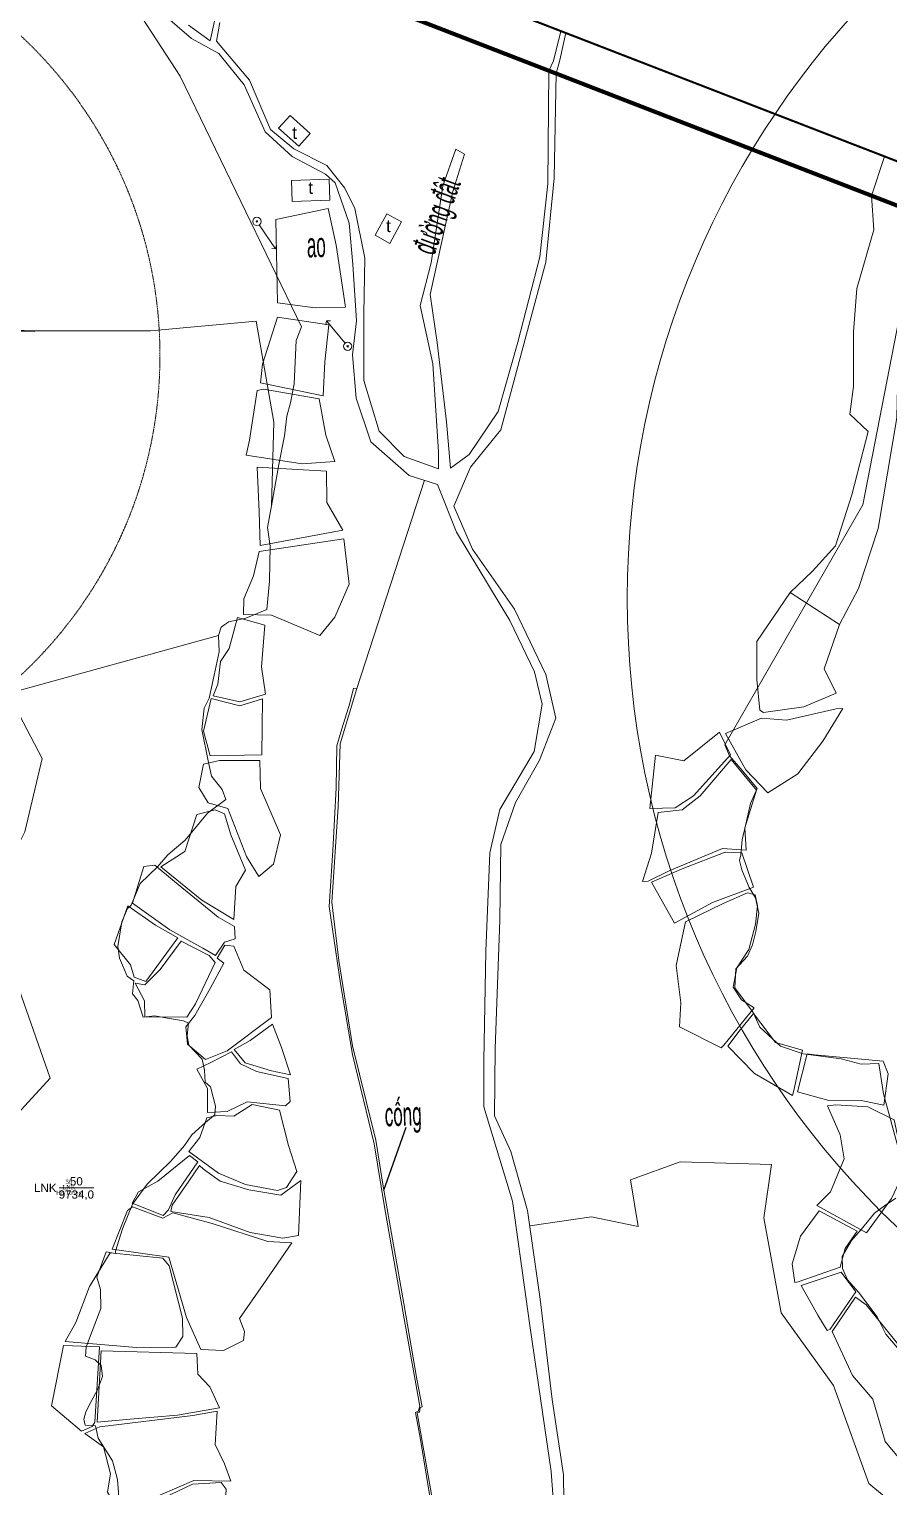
# Model space of a CAD drawing. Header units: metres. Extents: x 0 to 551036, y 0 to 1845929.
# Drawn here: x 547407.2 to 547615.4, y 1842441.3 to 1842794.2 of the extents above; entities that cross this region are included whole.
import ezdxf
from ezdxf.enums import TextEntityAlignment as Align

# ---------------------------------------------------------------- set-up
doc = ezdxf.new("R2010")
doc.units = ezdxf.units.M
doc.header["$MEASUREMENT"] = 0
doc.linetypes.add('Anordnung Grundriss$0$GESTRICHELT', pattern=[0.75, 0.5, -0.25])
doc.linetypes.add('BD HH1 KEM TMB$0$DASHDOT2', pattern=[0.5, 0.25, -0.125, 0, -0.125])
for name, color, linetype, lineweight in [('BD HH1 KEM TMB$0$ao_ho_song_suoi', 7, 'Continuous', 0), ('BD HH1 KEM TMB$0$caucong', 7, 'Continuous', 0), ('BD HH1 KEM TMB$0$chamnha', 7, 'Continuous', 0), ('BD HH1 KEM TMB$0$duongdapcao', 7, 'Continuous', 0), ('BD HH1 KEM TMB$0$duongdat', 7, 'Continuous', 0), ('BD HH1 KEM TMB$0$duongdaydien', 7, 'Continuous', 0), ('BD HH1 KEM TMB$0$ghichuthuyetminh', 7, 'Continuous', 0), ('BD HH1 KEM TMB$0$nha', 7, 'Continuous', 0), ('BD HH1 KEM TMB$0$Ranh', 7, 'Continuous', 0), ('BD HH1 KEM TMB$0$ranhgioithucvat', 7, 'Continuous', 0), ('Level 10', 7, 'Continuous', 0), ('Level 13', 7, 'Continuous', 0), ('Level 15', 7, 'Continuous', 0), ('Level 2', 7, 'Continuous', 0), ('Level 4', 7, 'Continuous', 0), ('Q-CORRIDO', 7, 'Continuous', 0), ('Ranh', 7, 'Continuous', 0), ('Đường', 7, 'Continuous', 0)]:
    doc.layers.add(name, color=color, linetype=linetype, lineweight=lineweight)
doc.styles.add('BD HH1 KEM TMB$0$chamnha', font='', dxfattribs={"height": 4})
doc.styles.add('BD HH1 KEM TMB$0$ghichuduongdien', font='', dxfattribs={"height": 6})
doc.styles.add('BD HH1 KEM TMB$0$Standard', font='txt.shx')
doc.styles.get("Standard").update_dxf_attribs({"font": '', "height": 4})
doc.styles.add('Style-Arial', font='arial.ttf')
doc.styles.add('Style-Times New Roman', font='times.ttf')
doc.styles.get('BD HH1 KEM TMB$0$chamnha').set_extended_font_data('.VnArial')
doc.styles.get('BD HH1 KEM TMB$0$ghichuduongdien').set_extended_font_data('.VnArial Narrow')
doc.styles.get('Standard').set_extended_font_data('.VnArial')
doc.linetypes.add('FENCELINE1', pattern='A,6.35,-2.54,[133,ltypeshp.shx,S=2.54,R=0,X=-2.54,Y=0],-2.54,25.4', length=36.83)
doc.dimstyles.get("Standard").update_dxf_attribs({"dimtxt": 0.18, "dimasz": 0.18, "dimexe": 0.18, "dimexo": 0.0625, "dimgap": 0.09, "dimtad": 0, "dimtih": 1, "dimtoh": 1, "dimdec": 4, "dimzin": 0, "dimdsep": 46, "dimtxsty": 'Standard', "dimcen": 0.09, "dimadec": 0, "dimazin": 0, "dimtfac": 1, "dimtdec": 4, "dimtofl": 0, "dimtmove": 0, "dimatfit": 3, "dimfxl": 1, "dimtolj": 1, "dimtzin": 0, "dimarcsym": 0})

# ---------------------------------------------------------------- blocks, each defined once
blk = doc.blocks.new('BD HH1 KEM TMB$0$hathed')
blk.add_hatch(color=256).paths.add_polyline_path([(-1.8, 0, 1), (1.8, 0, 1)])
for p, q in [((10, 0), (80, 0)), ((80, 0), (73.9, 7.3)), ((80, 0), (73.9, -7.3))]:
    blk.add_line(p, q)
for radius in [10, 1.81]:
    blk.add_circle((0, 0), radius)
blk = doc.blocks.new('TB')
at = {"layer": 'Level 2', "color": 4, "lineweight": 13}
for p, q in [((-24.6, 1.1), (24.6, -1.1)), ((-1.2, -25.7), (1.2, 25.7))]:
    blk.add_line(p, q, dxfattribs=at)
at = {"layer": 'Level 2', "color": 1, "lineweight": 13}
blk.add_circle((0, 0), 13.5, dxfattribs=at)
at = {"layer": 'Level 4', "color": 1, "lineweight": 13, "flags": 128}
for points in [[(-104.2, 82.6), (155.3, 740.6), (-38, 82.1)], [(-13.8, 71.5), (82.1, -2.6)], [(-131.5, 19.3), (-432.9, -620.6), (-85.8, -28.6)], [(-61.6, -38.9), (58.1, -58)]]:
    blk.add_lwpolyline(points, dxfattribs=at)
at = {"layer": 'Level 4', "color": 2, "linetype": 'Anordnung Grundriss$0$GESTRICHELT', "lineweight": 13, "ltscale": 0.2}
blk.add_circle((0, 0), 1057.3, dxfattribs=at)
at = {"layer": 'Level 4', "color": 1, "lineweight": 13}
for radius in [125, 105]:
    blk.add_circle((0, 0), radius, dxfattribs=at)
for centre, radius, start, end in [((-131.6, 56.9), 15.7, 109.7536, 203.5071), ((-72.2, -68.1), 154, 77.1765, 114.8722), ((-43.3, 37), 45.4, 49.5307, 83.3267), ((0.1, 99.2), 154, 198.3885, 236.0841), ((-56.6, 6.1), 45.4, 229.934, 263.7299), ((56.6, -24.5), 33.6, 272.6116, 40.6491)]:
    blk.add_arc(centre, radius, start, end, dxfattribs=at)
blk = doc.blocks.new('N_THUA_20')
at = {"layer": 'Level 13', "color": 2, "linetype": 'Continuous', "lineweight": 0}
blk.add_line((-2.39, 0), (6.01, 0), dxfattribs=at)
at = {"layer": 'Level 13', "color": 5, "linetype": 'Continuous', "lineweight": 0, "style": 'Style-Arial'}
blk.add_text('50', height=2, dxfattribs=at).set_placement((1.81, 1.6), align=Align.MIDDLE_CENTER)
at = {"layer": 'Level 2', "color": 3, "linetype": 'Continuous', "lineweight": 0, "style": 'Style-Arial'}
blk.add_text('LNK', height=2, dxfattribs=at).set_placement((-2.99, 0), align=Align.MIDDLE_RIGHT)
at = {"layer": 'Level 4', "color": 1, "linetype": 'Continuous', "lineweight": 0, "style": 'Style-Arial'}
blk.add_text('9734,0', height=2, dxfattribs=at).set_placement((1.81, -1.6), align=Align.MIDDLE_CENTER)

msp = doc.modelspace()

# ---------------------------------------------------------------- linework, layer by layer
at = {"layer": 'BD HH1 KEM TMB$0$ao_ho_song_suoi', "flags": 128}
msp.add_lwpolyline([(547466.93865, 1842748.086), (547467.31012, 1842727.96499), (547476.5008, 1842726.72288), (547483.77426, 1842726.9057), (547481.53351, 1842741.87548), (547479.61629, 1842750.75303), (547466.93865, 1842748.086)], close=True, dxfattribs=at)
at = {"layer": 'BD HH1 KEM TMB$0$caucong', "flags": 128}
msp.add_lwpolyline([(547505.18724, 1842436.21036), (547501.16108, 1842459.19735), (547501.70029, 1842459.40168), (547501.92796, 1842460.52549), (547502.39529, 1842460.63841), (547501.11315, 1842467.32749), (547497.91378, 1842485.67406), (547492.929, 1842514.08114), (547491.15557, 1842525.2063), (547488.90283, 1842534.34195), (547485.53571, 1842548.08037), (547482.18057, 1842568.67994), (547480.47904, 1842582.81089), (547482.07273, 1842605.88391), (547482.48014, 1842621.18169), (547486.51829, 1842634.59749), (547485.73942, 1842634.66739), (547484.84072, 1842631.01098), (547482.88755, 1842624.83272), (547481.71325, 1842620.69237), (547481.58144, 1842610.51357), (547480.70671, 1842595.36636), (547479.87991, 1842581.76774), (547482.56402, 1842563.1792), (547485.4758, 1842545.99407), (547490.77213, 1842524.35135), (547493.25253, 1842509.07508), (547498.24929, 1842480.60348), (547501.80814, 1842460.84274), (547501.43668, 1842459.53611), (547501.05323, 1842459.43932), (547500.7297, 1842459.28876), (547501.9759, 1842452.71798), (547504.86371, 1842434.98439)], dxfattribs=at)
at = {"layer": 'BD HH1 KEM TMB$0$duongdapcao', "flags": 128}
for points in [[(547614.33939, 1842763.38672), (547611.25014, 1842753.85952)], [(547611.25014, 1842753.85952), (547611.80878, 1842745.58028), (547607.67477, 1842731.35792), (547606.88392, 1842720.87263), (547606.84797, 1842707.68804), (547605.98522, 1842700.99896), (547610.4188, 1842696.75108), (547606.46452, 1842681.41029), (547602.51025, 1842669.08603), (547596.89039, 1842662.96155), (547591.51019, 1842657.79418)], [(547603.49283, 1842650.05657), (547608.0702, 1842658.74055), (547612.86325, 1842673.31779), (547617.33152, 1842700.07995), (547617.63234, 1842711.31757), (547618.66285, 1842723.18477), (547619.22604, 1842738.61697), (547621.68248, 1842744.72533), (547628.32726, 1842747.25017)]]:
    msp.add_lwpolyline(points, dxfattribs=at)
for points in [[(547463.18809, 1842708.53762), (547478.39406, 1842705.4243), (547478.81345, 1842713.61896), (547479.77206, 1842722.59329), (547467.35805, 1842724.47527), (547463.69136, 1842713.11889), (547463.18809, 1842708.53762)], [(547459.71312, 1842691.07289), (547473.27747, 1842688.97045), (547481.24593, 1842689.51891), (547479.04112, 1842695.88537), (547477.44743, 1842704.7199), (547463.96696, 1842707.01053), (547462.37327, 1842706.68791), (547460.53992, 1842694.69166), (547459.71312, 1842691.07289)], [(547463.10421, 1842669.21508), (547483.1272, 1842672.92526), (547479.28077, 1842679.56595), (547479.18491, 1842687.16913), (547462.37327, 1842688.17464), (547462.91249, 1842677.32371), (547463.10421, 1842669.21508)], [(547459.11399, 1842652.48163), (547465.84823, 1842652.3472), (547477.57924, 1842647.4003), (547481.24593, 1842651.84176), (547484.68494, 1842659.81058), (547483.4028, 1842670.80132), (547462.87654, 1842667.73101), (547461.49853, 1842661.82699), (547459.16192, 1842656.28322), (547459.11399, 1842652.48163)], [(547585.08749, 1842628.77949), (547594.8174, 1842630.13451), (547602.64206, 1842633.43066), (547599.76623, 1842639.35082), (547603.49283, 1842650.05657), (547591.51019, 1842657.79418), (547583.43389, 1842645.95386), (547583.43389, 1842636.75907), (547584.15285, 1842629.3172), (547585.08749, 1842628.77949)], [(547451.7207, 1842632.75315), (547458.21529, 1842631.37124), (547464.45825, 1842633.22633), (547463.48765, 1842639.79712), (547464.30247, 1842649.91139), (547457.65211, 1842651.74497), (547455.59109, 1842644.21707), (547453.54206, 1842641.13601), (547452.895, 1842635.57611), (547451.7207, 1842632.75315)], [(547451.03769, 1842618.21892), (547463.5236, 1842618.54154), (547463.71532, 1842632.04338), (547458.17934, 1842630.37648), (547451.26536, 1842632.14016), (547449.40805, 1842624.252), (547451.03769, 1842618.21892)], [(547602.64206, 1842629.61294), (547590.62347, 1842626.90289), (547584.57224, 1842627.41372), (547575.84888, 1842623.64976), (547580.80969, 1842614.85287), (547586.14196, 1842609.31449), (547593.3675, 1842613.92264), (547599.46666, 1842621.7893), (547604.28368, 1842629.69359), (547602.64206, 1842629.61294)], [(547557.52742, 1842605.5129), (547563.6865, 1842605.70647), (547568.13206, 1842608.61009), (547577.07111, 1842618.47164), (547574.36303, 1842623.97239), (547565.75949, 1842617.01983), (547558.86947, 1842618.39636), (547557.52742, 1842605.5129)], [(547462.80464, 1842589.05905), (547466.33952, 1842592.02182), (547468.02907, 1842599.16795), (547463.18809, 1842610.32538), (547463.0443, 1842617.09511), (547453.25448, 1842617.09511), (547449.39607, 1842616.25091), (547448.31763, 1842610.56197), (547450.53442, 1842606.84641), (547455.27954, 1842605.48063), (547459.797, 1842593.90379), (547462.80464, 1842589.05905)], [(547557.12001, 1842587.92987), (547562.21263, 1842590.41407), (547575.12992, 1842595.83954), (547580.8696, 1842595.38249), (547580.57004, 1842600.80796), (547583.36199, 1842609.9436), (547577.23886, 1842617.33708), (547569.70178, 1842608.5832), (547565.3401, 1842605.21716), (547559.52852, 1842604.52889), (547557.95879, 1842594.68347), (547555.742, 1842587.87609), (547557.12001, 1842587.92987)], [(547454.50067, 1842604.23315), (547452.21199, 1842605.2064), (547447.82634, 1842604.04495), (547444.91456, 1842595.13514), (547439.10298, 1842591.3927), (547448.98866, 1842583.28945), (547456.74143, 1842578.64904), (547457.23271, 1842586.61786), (547459.55735, 1842590.59689), (547456.0704, 1842599.13569), (547454.50067, 1842604.23315)], [(547563.5427, 1842577.74569), (547572.68546, 1842582.7141), (547582.63105, 1842586.42428), (547579.8391, 1842594.75337), (547575.78896, 1842594.90931), (547565.3401, 1842590.89263), (547557.95879, 1842587.68252), (547563.5427, 1842577.74569)], [(547432.24891, 1842582.55817), (547441.22391, 1842576.13794), (547449.28822, 1842571.6911), (547452.33181, 1842569.90054), (547454.53662, 1842573.15367), (547457.10091, 1842573.95485), (547456.92117, 1842576.96601), (547452.97888, 1842579.22976), (547442.36226, 1842587.81157), (547437.59317, 1842591.75834), (547434.96897, 1842591.45723), (547432.24891, 1842582.55817)], [(547575.45345, 1842548.18792), (547582.76286, 1842557.22678), (547579.71927, 1842559.18403), (547577.68222, 1842562.25434), (547578.5929, 1842566.92702), (547581.50468, 1842571.35773), (547583.15829, 1842577.51985), (547583.58966, 1842581.90754), (547583.07441, 1842584.6391), (547581.20512, 1842585.07464), (547575.29767, 1842582.51515), (547566.13095, 1842578.04143), (547563.86624, 1842567.53463), (547565.07648, 1842558.49577), (547564.69304, 1842552.67777), (547574.81837, 1842547.55342), (547575.45345, 1842548.18792)], [(547432.64434, 1842564.65789), (547435.44827, 1842563.59323), (547443.18906, 1842574.21833), (547437.74894, 1842577.27788), (547431.11056, 1842581.91292), (547427.75542, 1842572.60521), (547431.74564, 1842567.63141), (547432.64434, 1842564.65789)], [(547435.19664, 1842555.04368), (547445.35792, 1842555.00067), (547447.4429, 1842558.22691), (547452.24794, 1842568.26053), (547450.81002, 1842569.95969), (547444.00388, 1842573.36337), (547438.93522, 1842566.56138), (547435.23259, 1842562.81893), (547432.86002, 1842563.24372), (547435.14871, 1842558.9098), (547435.19664, 1842555.04368)], [(547449.9233, 1842544.70357), (547455.1717, 1842546.87053), (547465.90815, 1842554.92539), (547465.50074, 1842561.59296), (547459.22183, 1842566.33554), (547456.78936, 1842572.19117), (547454.58455, 1842572.46003), (547452.72724, 1842569.28217), (547454.3449, 1842568.09384), (547451.00174, 1842561.90483), (547447.34704, 1842555.38782), (547445.10628, 1842552.65089), (547445.54964, 1842548.45139), (547449.9233, 1842544.70357)], [(547592.42087, 1842537.26708), (547594.4699, 1842546.99958), (547587.93936, 1842548.84392), (547582.67898, 1842555.87175), (547579.18005, 1842551.59698), (547576.43603, 1842547.94595), (547582.91863, 1842541.34828), (547592.06139, 1842536.01422), (547592.42087, 1842537.26708)], [(547466.11185, 1842553.33378), (547460.6957, 1842549.33861), (547456.8253, 1842547.20391), (547459.50942, 1842543.9239), (547465.8722, 1842542.02579), (547470.50948, 1842541.0149), (547468.34062, 1842547.64483), (547466.11185, 1842553.33378)], [(547456.20221, 1842546.59093), (547451.21743, 1842544.02068), (547447.76643, 1842542.36455), (547450.37864, 1842537.69187), (547450.40261, 1842531.90614), (547455.18368, 1842532.14273), (547460.02467, 1842534.47638), (547469.27527, 1842533.56228), (547470.38965, 1842534.61081), (547469.9463, 1842540.16532), (547462.26542, 1842541.85372), (547458.37107, 1842543.68193), (547456.20221, 1842546.59093)], [(547600.91656, 1842534.82589), (547609.16062, 1842534.71297), (547614.22927, 1842533.64831), (547615.2478, 1842541.30526), (547614.03755, 1842544.32718), (547597.38168, 1842545.85964), (547595.60825, 1842546.13387), (547593.33155, 1842536.90682), (547600.91656, 1842534.82589)], [(547450.22287, 1842530.59413), (547448.49737, 1842525.86768), (547445.87317, 1842522.48551), (547453.02681, 1842517.25899), (547459.56933, 1842514.45216), (547467.33408, 1842513.03261), (547469.49096, 1842513.76389), (547472.03128, 1842517.64614), (547469.99423, 1842523.91043), (547467.8014, 1842532.47611), (547461.22293, 1842533.82038), (547456.76539, 1842531.01892), (547452.67931, 1842531.20712), (547450.22287, 1842530.59413)], [(547597.98081, 1842509.41384), (547609.97544, 1842502.75702), (547616.03865, 1842511.09149), (547619.36983, 1842518.13545), (547617.78812, 1842525.2063), (547616.6977, 1842530.14783), (547610.29897, 1842533.25041), (547602.59413, 1842533.79887), (547600.59303, 1842533.487), (547603.62464, 1842526.52369), (547604.60721, 1842520.67343), (547601.30001, 1842512.74225), (547597.98081, 1842509.41384)], [(547440.93632, 1842508.33842), (547442.55398, 1842512.00559), (547448.01806, 1842519.99592), (547446.05291, 1842521.47999), (547438.32411, 1842515.28023), (547433.68683, 1842512.70461), (547432.1171, 1842509.99994), (547439.63022, 1842506.94576), (547440.93632, 1842508.33842)], [(547448.46142, 1842519.11946), (547445.88515, 1842515.32862), (547441.81106, 1842509.48374), (547441.53546, 1842507.95665), (547450.75011, 1842506.45645), (547460.73165, 1842502.86994), (547468.60424, 1842501.49341), (547472.40274, 1842502.13328), (547472.95394, 1842515.4738), (547468.17287, 1842511.86579), (547460.43208, 1842513.15091), (547453.41025, 1842515.29636), (547449.40805, 1842518.19998), (547448.46142, 1842519.11946)], [(547440.98425, 1842496.86913), (547445.27404, 1842482.30264), (547448.73702, 1842474.57578), (547454.273, 1842474.30155), (547459.10201, 1842476.7535), (547459.37761, 1842478.89357), (547458.09546, 1842482.01227), (547463.85911, 1842490.28221), (547470.83301, 1842500.3696), (547465.02143, 1842500.71911), (547451.50501, 1842505.05303), (547441.95485, 1842507.66091), (547439.53435, 1842506.30051), (547432.24891, 1842509.10197), (547431.03866, 1842508.20938), (547427.30008, 1842498.85864), (547440.98425, 1842496.86913)], [(547593.46336, 1842490.94897), (547603.66059, 1842494.48171), (547604.85885, 1842499.00383), (547607.75865, 1842503.17106), (547598.50805, 1842508.10721), (547594.02654, 1842501.94508), (547592.02544, 1842495.25601), (547592.66052, 1842490.77153), (547593.46336, 1842490.94897)], [(547415.91657, 1842476.4954), (547433.14761, 1842475.0167), (547442.69777, 1842475.12962), (547444.41129, 1842477.66222), (547444.33939, 1842482.14132), (547441.05615, 1842494.79895), (547439.58228, 1842496.62716), (547426.79681, 1842497.9553), (547421.77608, 1842489.77677), (547418.45689, 1842481.04978), (547415.91657, 1842476.4954)], [(547601.24009, 1842479.48505), (547607.4471, 1842488.48627), (547603.87627, 1842493.25036), (547594.17033, 1842490.03487), (547598.23245, 1842482.84034), (547600.50915, 1842479.13016), (547601.24009, 1842479.48505)], [(547623.37203, 1842442.20042), (547627.36225, 1842448.34642), (547631.16075, 1842452.68572), (547627.3263, 1842457.27774), (547626.30778, 1842465.38636), (547622.67704, 1842469.6235), (547609.92751, 1842485.36757), (547607.36322, 1842487.22266), (547601.68345, 1842478.88819), (547606.65625, 1842468.25772), (547611.56913, 1842462.50963), (547614.54082, 1842452.30394), (547619.72931, 1842446.03428), (547622.25764, 1842441.34009), (547623.37203, 1842442.20042)], [(547423.09417, 1842456.96049), (547424.25649, 1842475.15113), (547415.47321, 1842475.51139), (547412.56143, 1842460.90188), (547419.82291, 1842454.76664), (547422.42314, 1842455.88507), (547423.09417, 1842456.96049)], [(547423.68132, 1842456.91747), (547431.61383, 1842457.63262), (547443.12915, 1842458.66502), (547453.26646, 1842460.41257), (547450.92985, 1842465.4724), (547448.06599, 1842468.56421), (547447.83832, 1842473.53801), (547424.6639, 1842474.25316), (547423.68132, 1842456.91747)], [(547429.24127, 1842434.76393), (547438.83936, 1842439.24303), (547447.08342, 1842442.78652), (547456.04643, 1842442.69511), (547454.52464, 1842446.81933), (547452.20001, 1842451.51889), (547452.73922, 1842459.5845), (547446.85575, 1842458.55748), (547424.26847, 1842455.82055), (547420.63773, 1842454.20743), (547425.16717, 1842450.98118), (547426.8687, 1842444.44266), (547426.19767, 1842439.96356), (547429.24127, 1842434.76393)], [(547435.10078, 1842408.31948), (547438.25221, 1842408.05601), (547444.90258, 1842411.55648), (547449.94727, 1842414.26653), (547450.3427, 1842421.97187), (547450.52244, 1842428.30069), (547455.60308, 1842430.74726), (547461.92991, 1842432.79054), (547461.3188, 1842434.45206), (547456.81332, 1842435.1941), (547454.69239, 1842436.61902), (547454.92006, 1842440.7056), (547453.7218, 1842442.33485), (547446.7479, 1842441.92619), (547439.83392, 1842438.66231), (547432.9439, 1842435.31777), (547436.34697, 1842429.48902), (547437.04196, 1842426.31655), (547436.01146, 1842417.12175), (547435.10078, 1842408.31948)]]:
    msp.add_lwpolyline(points, close=True, dxfattribs=at)
at = {"layer": 'BD HH1 KEM TMB$0$duongdat', "flags": 128}
for points in [[(547450.26375, 1842816.16598), (547452.2719, 1842806.07236), (547453.15862, 1842800.88886), (547450.98976, 1842791.36068)], [(547436.07137, 1842800.85122), (547446.53222, 1842791.88226), (547453.15618, 1842788.30534)], [(547533.05898, 1842784.12179), (547532.78327, 1842756.75922), (547530.89001, 1842739.05789), (547525.59368, 1842718.43144), (547520.81261, 1842701.61733), (547513.7788, 1842691.19118), (547509.26134, 1842687.93805), (547508.26678, 1842699.10624), (547505.99008, 1842718.36153), (547504.34846, 1842729.93837), (547509.81254, 1842754.91488), (547512.62846, 1842763.93761), (547510.5315, 1842765.12057), (547507.3561, 1842756.21613), (547504.54018, 1842737.59533), (547501.904, 1842727.29285), (547504.99552, 1842713.12427), (547506.34956, 1842691.83643), (547506.34956, 1842687.74986), (547497.99766, 1842690.74489), (547491.99436, 1842696.83173), (547488.26775, 1842709.09146), (547488.26775, 1842725.38399), (547488.53137, 1842738.73527), (547486.08691, 1842750.72614), (547483.63047, 1842755.70531), (547479.29276, 1842761.17379), (547471.30033, 1842765.19584), (547465.64453, 1842769.91154), (547460.55191, 1842781.84864), (547452.55948, 1842791.25314), (547453.36232, 1842795.75375)], [(547450.98976, 1842791.36068), (547445.78929, 1842795.1085)], [(547533.05898, 1842784.12179), (547534.21704, 1842786.49543), (547535.93279, 1842793.73238)], [(547534.87161, 1842783.42025), (547535.75891, 1842786.70437), (547537.16658, 1842793.25486)], [(547453.15618, 1842788.30534), (547453.75775, 1842787.45693), (547459.29373, 1842780.71946), (547464.37437, 1842769.36308), (547470.85698, 1842763.31925), (547479.00517, 1842759.07136), (547481.32981, 1842756.94741), (547484.73288, 1842747.22029), (547485.58364, 1842737.21355), (547486.47036, 1842723.53428), (547485.4758, 1842715.31811), (547486.36251, 1842704.84895), (547489.92136, 1842694.31526), (547499.25584, 1842686.16362), (547506.07396, 1842683.94289), (547510.69926, 1842672.44671), (547523.5806, 1842651.05133), (547529.5839, 1842638.62491), (547531.47716, 1842630.80665), (547529.50002, 1842619.28358), (547521.20803, 1842605.22791), (547518.75159, 1842594.75875), (547517.80496, 1842570.99746), (547517.32566, 1842544.42396), (547517.32566, 1842533.25578), (547524.27559, 1842510.44086), (547528.44555, 1842480.32925), (547533.658, 1842444.98575), (547534.53273, 1842432.90346)], [(547536.77348, 1842431.41939), (547536.62969, 1842444.18456), (547533.87369, 1842462.46123), (547530.97389, 1842486.68495), (547527.9303, 1842508.20938), (547523.84422, 1842522.50701), (547519.91391, 1842531.11571), (547520.0577, 1842547.44588), (547521.17209, 1842578.50923), (547521.44769, 1842596.76977), (547525.00653, 1842606.97546), (547530.83009, 1842617.18114), (547534.74842, 1842627.38683), (547532.37586, 1842637.95278), (547524.76688, 1842653.73449), (547514.55767, 1842668.25259), (547510.08814, 1842678.7325), (547514.11431, 1842688.12625), (547521.42372, 1842697.21888), (547532.31594, 1842737.77815), (547534.36497, 1842758.1465), (547534.87161, 1842783.42025)]]:
    msp.add_lwpolyline(points, dxfattribs=at)
at = {"layer": 'BD HH1 KEM TMB$0$nha', "flags": 128}
for points in [[(547472.48662, 1842765.83572), (547475.25461, 1842768.94366), (547470.36884, 1842773.29501), (547467.60085, 1842770.18706), (547472.48662, 1842765.83572)], [(547470.73715, 1842757.51738), (547479.81999, 1842757.85614), (547480.00965, 1842752.771), (547470.92681, 1842752.43225), (547470.73715, 1842757.51738)], [(547490.96385, 1842744.27903), (547493.80373, 1842749.47866), (547497.39395, 1842747.51779), (547494.55406, 1842742.31816), (547490.96385, 1842744.27903)]]:
    msp.add_lwpolyline(points, close=True, dxfattribs=at)
at = {"layer": 'BD HH1 KEM TMB$0$Ranh', "color": 3, "linetype": 'BD HH1 KEM TMB$0$DASHDOT2', "ltscale": 6, "const_width": 0.5}
msp.add_lwpolyline([(547034.43997, 1842987.82483), (547784.75541, 1842697.43071), (548199.83297, 1842214.79155), (548597.52544, 1841937.88793), (548392.50742, 1841468.26311), (548551.48494, 1841051.14892), (548101.10368, 1840704.91926), (547600.75752, 1840951.69702), (547242.57197, 1841928.07708), (546883.41754, 1842351.55456)], dxfattribs=at)
at = {"layer": 'BD HH1 KEM TMB$0$ranhgioithucvat', "flags": 128}
for points in [[(547486.51829, 1842634.59749), (547502.92468, 1842684.96864)], [(547529.77562, 1842349.84381), (547557.49014, 1842364.29495), (547594.86579, 1842377.66763), (547623.47462, 1842397.49605), (547634.3183, 1842422.37515), (547610.54989, 1842442.06752), (547602.01336, 1842465.81559), (547589.34959, 1842483.38363), (547585.1712, 1842506.39479), (547587.01716, 1842519.30628), (547564.8686, 1842519.99792), (547552.87105, 1842515.61736), (547554.71701, 1842504.31961), (547543.41213, 1842506.62525), (547528.45339, 1842504.51006)]]:
    msp.add_lwpolyline(points, dxfattribs=at)
at = {"layer": 'Level 10', "color": 5, "linetype": 'Continuous', "lineweight": 0}
msp.add_line((547402.08, 1842633.37), (547453.06, 1842647.38), dxfattribs=at)
at = {"layer": 'Level 10', "color": 5, "linetype": 'Continuous', "lineweight": 0, "flags": 128}
for points in [[(547465.8698, 1842678.789), (547466.43, 1842699.03), (547462.18, 1842723.52), (547436.54, 1842721.13), (547394.88, 1842721.13), (547374.97, 1842726.56), (547373.8644, 1842726.8614), (547368.44, 1842728.34), (547360.3477, 1842736.4401), (547347.61, 1842749.19), (547328.39, 1842790.87), (547327.4753, 1842793.5496), (547317.17, 1842823.74), (547303.3656, 1842846.6533), (547281.92, 1842882.25), (547257.1, 1842918.17), (547275.94, 1842932.86), (547314.62, 1842939.84), (547349.42, 1842943.41)], [(547349.42, 1842943.41), (547351.62, 1842938.35), (547397.29, 1842854.19), (547406.8, 1842839.59), (547443.75, 1842782.84), (547473.17, 1842722.15), (547471.84, 1842718.8), (547471.34, 1842708.28), (547470.5, 1842703.7), (547469.56, 1842700.47), (547469.03, 1842695.73), (547467.69, 1842688.8), (547465.8698, 1842678.789)], [(547617.84, 1842522.83), (547614.14, 1842536.47), (547612.99, 1842543.76), (547608.68, 1842543.62), (547603.84, 1842544.88), (547594.64, 1842546.12), (547589.18, 1842548.01), (547584.16, 1842552.59), (547582.56, 1842556.13), (547578.15, 1842562.09), (547578.34, 1842566.67), (547581.22, 1842569.78), (547582.41, 1842572.49), (547583.22, 1842575.74), (547583.92, 1842580.15), (547583.11, 1842583.9), (547581.59, 1842586.4), (547579.79, 1842590.69), (547579.21, 1842592.88), (547579.6, 1842594.27), (547579.88, 1842597.93), (547580.98, 1842602.44), (547581.94, 1842606.68), (547583.49, 1842610.38), (547579.66, 1842615.07), (547576.79, 1842618.28), (547575.71, 1842620.96), (547609.11, 1842679), (547629.56, 1842783.91)], [(547453.06, 1842647.38), (547453.67, 1842649.42), (547454.6062, 1842650.0507), (547455.57, 1842650.7), (547459.67, 1842651.59), (547464.73, 1842653.71), (547465.4, 1842660.58), (547465.6, 1842669.04), (547464.91, 1842673.51), (547465.8698, 1842678.789)], [(547453.06, 1842647.38), (547453.23, 1842643.46), (547451.72, 1842636.67), (547450.76, 1842632.19), (547449.6, 1842629.8), (547449, 1842624.66), (547450.54, 1842617.02), (547451.38, 1842613.32), (547453.94, 1842610.09), (547454.81, 1842607.72), (547450.41, 1842604.36), (547444.94, 1842597.82), (547440.79, 1842594.27), (547438.26, 1842591.35), (547434.08, 1842587.34), (547431.89, 1842582.07), (547430.99, 1842581.33), (547429.66, 1842578.1), (547428.69, 1842572.1), (547429.06, 1842569.25), (547430.9, 1842564.9), (547432.53, 1842563.82), (547432.44, 1842563.07), (547432.2, 1842560.65), (547433.48, 1842559.06), (547434.81, 1842554.96), (547437.6, 1842555.31), (547440.7, 1842554.74), (547444.6, 1842554.11), (547445.77, 1842553.54), (547445.42, 1842550.45), (547445.86, 1842548.19), (547449.11, 1842544.79), (547449.63, 1842542.18), (547449.84, 1842539.25), (547451.11, 1842538.13), (547452.34, 1842533.41), (547452.16, 1842531.31), (547449.96, 1842529.59), (547446.56, 1842526.51), (547444.81, 1842523.9), (547441.49, 1842520.12), (547435.8, 1842514.55), (547432.22, 1842509.75), (547429.82, 1842503.74), (547428.1, 1842498.36), (547428.07, 1842497.78), (547425.86, 1842498.19), (547423.57, 1842492.04), (547424.5, 1842489.1), (547424.54, 1842484.44), (547422.03, 1842477.9), (547421, 1842475.07), (547420.81, 1842472.9), (547423.19, 1842472.01), (547424.63, 1842470.69), (547424.92, 1842468.03), (547423.71, 1842464.8), (547422.24, 1842461.97), (547420.9, 1842459.46), (547420.42, 1842457.64), (547420.78, 1842456.22), (547423.25, 1842456.03), (547423.92, 1842453.1), (547427.36, 1842447.59), (547428.61, 1842443.07), (547429.02, 1842437.83)], [(547402.08, 1842633.37), (547410.35, 1842617.64), (547406.17, 1842599.83), (547403.2736, 1842594.2384), (547397.39, 1842582.88), (547401.8955, 1842569.98), (547412.3, 1842540.19), (547399.02, 1842525.86)], [(547618.36, 1842474.01), (547614.68, 1842478.22), (547612.56, 1842482.47), (547608.06, 1842488.39), (547605.43, 1842491.39), (547604.2, 1842494.14), (547604.12, 1842497.03), (547606.39, 1842500.94), (547608.73, 1842503.55), (547611.92, 1842507.56), (547614.4, 1842509.32), (547617.11, 1842511.18)]]:
    msp.add_lwpolyline(points, dxfattribs=at)
at = {"layer": 'Q-CORRIDO', "color": 1}
msp.add_circle((547762.074, 1842656.379), 210, dxfattribs=at)
at = {"layer": 'Ranh', "linetype": 'FENCELINE1', "lineweight": 13, "const_width": 1}
msp.add_lwpolyline([(545039.78842, 1844094.35008), (545124.08835, 1843654.25007), (545296.08835, 1843665.35004), (545306.4884, 1843960.65004), (545709.48834, 1843646.54997), (545656.48829, 1843320.54998), (546108.28829, 1843335.54991), (547778.80819, 1842689.00963), (548193.07811, 1842207.30956), (548585.07806, 1841934.3695), (548381.70799, 1841468.51953), (548541.08792, 1841050.34951), (548101.40786, 1840712.89958), (547608.7779, 1840958.86966), (547251.34806, 1841933.18972), (546890.08813, 1842359.14978), (545600.78827, 1843192.74999), (545260.58826, 1843158.05004), (544710.1383, 1843401.59013), (544568.32841, 1844020.54016), (545039.78842, 1844094.35008)], dxfattribs=at)

# ---------------------------------------------------------------- block references
at = {"layer": 'BD HH1 KEM TMB$0$duongdaydien', "xscale": 0.1, "yscale": 0.1, "zscale": 0.1}
for p, rotation in [((547462.3493, 1842747.62895), 304.437759845857), ((547484.33745, 1842717.40442), 129.6311363427199)]:
    msp.add_blockref('BD HH1 KEM TMB$0$hathed', p, dxfattribs=dict(at, rotation=rotation))
at = {"layer": 'Level 2', "color": 3, "linetype": 'Continuous', "lineweight": 0}
msp.add_blockref('N_THUA_20', (547416.80339, 1842513.66174), dxfattribs=at)
at = {"layer": 'Đường', "lineweight": 13, "xscale": 0.1, "yscale": 0.1, "zscale": 0.1, "rotation": 286.2264331696364}
msp.add_blockref('TB', (547333.1366, 1842715.173), dxfattribs=at)

# ---------------------------------------------------------------- texts
at = {"layer": 'BD HH1 KEM TMB$0$chamnha', "style": 'BD HH1 KEM TMB$0$chamnha'}
for p in [(547470.90491, 1842767.61015), (547474.78728, 1842754.30727), (547493.63598, 1842745.0587)]:
    msp.add_text('t', height=3, dxfattribs=at).set_placement(p)
at = {"layer": 'BD HH1 KEM TMB$0$ghichuthuyetminh', "linetype": 'ByBlock', "style": 'BD HH1 KEM TMB$0$ghichuduongdien', "width": 0.6}
for s, rotation, p in [('®\xadêng ®©t', 69.6954206, (547505.23776, 1842739.15561)), ('ao', 1.8202087, (547474.52963, 1842738.90418)), ('cèng', 1.8202087, (547493.40658, 1842528.56065))]:
    msp.add_text(s, height=6, rotation=rotation, dxfattribs=at).set_placement(p)
at = {"layer": 'Level 15', "color": 2, "linetype": 'Continuous', "lineweight": 0, "insert": (547416.80339, 1842513.66174), "char_height": 1, "attachment_point": 5, "line_spacing_factor": 0.790495, "style": 'Style-Times New Roman'}
msp.add_mtext('50\\PLNK\\PHồ Tuông', dxfattribs=at)

# ---------------------------------------------------------------- leaders
at = {"layer": 'Level 15'}
msp.add_leader([(547493.10547, 1842513.07551), (547498.478, 1842528.33829)], dimstyle='Standard', override={"dimtxsty": 'BD HH1 KEM TMB$0$Standard'}, dxfattribs=at)

doc.saveas('drawing.dxf')
